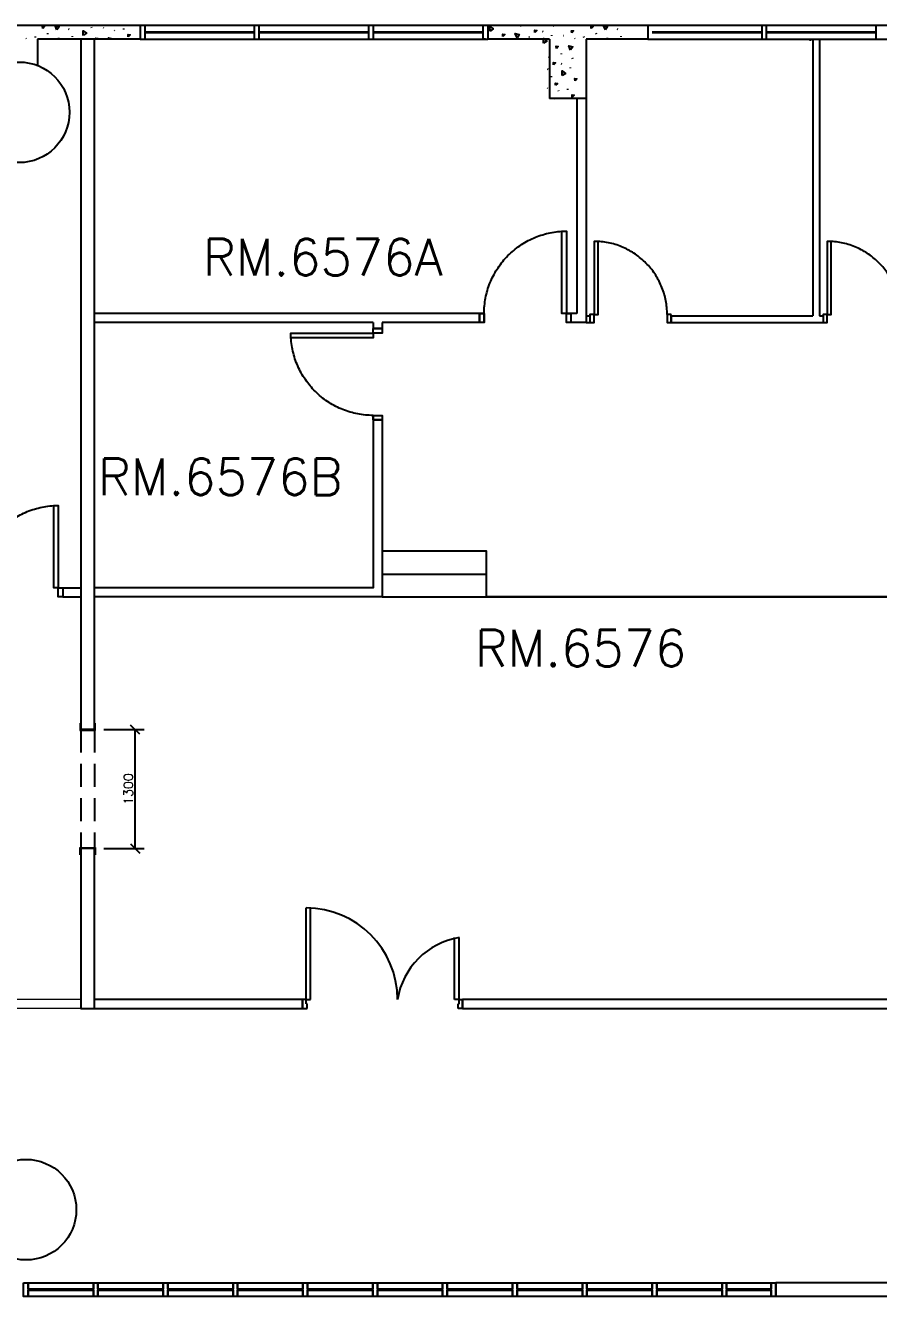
# Model space of a CAD drawing. Header units: millimetres. Extents: x -68474 to 336700, y -113450 to 53663.
# Drawn here: x 222068 to 231400, y 17850 to 31750 of the extents above; entities that cross this region are included whole.
import ezdxf

# ---------------------------------------------------------------- set-up
doc = ezdxf.new("R2010")
doc.units = ezdxf.units.MM
doc.header["$LTSCALE"] = 1000
doc.linetypes.add('S3148a$0$HIDDEN', pattern=[0.375, 0.25, -0.125])
for name, color, linetype in [('S3148a$0$-3', 7, 'Continuous'), ('S3148a$0$-6', 7, 'Continuous'), ('S3148a$0$20', 7, 'Continuous'), ('S3148a$0$23', 7, 'Continuous'), ('S3148a$0$30', 14, 'Continuous'), ('S3148a$0$6', 7, 'Continuous'), ('S3148a$0$FURNITURE', 1, 'Continuous'), ('S3148a$0$N-CON-WALL', 3, 'Continuous'), ('S3148a$0$N-DR', 7, 'Continuous'), ('S3148a$0$N-DRYWALL', 2, 'Continuous'), ('S3148a$0$N-FOLDING-PATITION', 2, 'Continuous'), ('S3148a$0$n-ht', 7, 'Continuous'), ('S3148a$0$N-WINDOW', 1, 'Continuous'), ('S3148a$0$NDWDRYWALL', 2, 'Continuous'), ('S3148a$0$ROOM-NO', 4, 'Continuous')]:
    doc.layers.add(name, color=color, linetype=linetype)
doc.layers.add('S3148a$0$DIM2', color=7, linetype='Continuous', lineweight=5)
doc.layers.add('S3148a$0$n-dryall', color=7, linetype='Continuous', lineweight=5)
doc.styles.add('S3148a$0$STANDARD', font='SIMPLEX')
doc.dimstyles.new('S3148a$0$NEW', dxfattribs={"dimscale": 50, "dimtxt": 2, "dimasz": 2, "dimexe": 2, "dimexo": 2, "dimgap": 0.5, "dimtad": 1, "dimdec": 0, "dimzin": 0, "dimdsep": 46, "dimtxsty": 'S3148a$0$STANDARD', "dimblk": 'S3148a$0$_Oblique', "dimcen": 2, "dimclrt": 2, "dimadec": 0, "dimazin": 0, "dimtfac": 1, "dimtdec": 0, "dimtofl": 0, "dimtmove": 0, "dimatfit": 1, "dimfxl": 1, "dimtolj": 1, "dimtzin": 0, "dimarcsym": 0})

# ---------------------------------------------------------------- blocks, each defined once
blk = doc.blocks.new('S3148a$0$D85')
at = {"layer": 'S3148a$0$6', "color": 7, "linetype": 'Continuous'}
for points in [[(-950, 100), (-900, 100), (-900, 1000), (-950, 1000)], [(-950, 100), (-1000, 100), (-1000, 0), (-950, 0)], [(0, 100), (-50, 100), (-50, 0), (0, 0)]]:
    blk.add_lwpolyline(points, close=True, dxfattribs=at)
blk.add_lwpolyline([(-50, 100, 0.047439), (-66, 269, 0.047417), (-114, 432, 0.047376), (-191, 583, 0.047322), (-296, 717, 0.047262), (-424, 829, 0.047206), (-571, 916, 0.04716), (-732, 973, 0.047132), (-900, 999, 0.047132)], format="xyb", dxfattribs=at)
blk = doc.blocks.new('S3148a$0$_Oblique')
at = {"color": 0, "linetype": 'ByBlock', "lineweight": -2}
blk.add_line((-0.5, -0.5), (0.5, 0.5), dxfattribs=at)
blk = doc.blocks.new('*D285')
at = {"layer": 'DEFPOINTS', "color": 0, "transparency": 16777216}
for p in [(222825, 24050), (223269, 24050), (222825, 22750)]:
    blk.add_point(p, dxfattribs=at)
at = {"layer": 'S3148a$0$DIM2', "color": 0, "lineweight": -2, "transparency": 16777216}
for p, q in [((222925, 24050), (223369, 24050)), ((223269, 22750), (223269, 24050)), ((222925, 22750), (223369, 22750))]:
    blk.add_line(p, q, dxfattribs=at)
at = {"layer": 'S3148a$0$DIM2', "color": 0, "lineweight": -2, "transparency": 16777216, "xscale": 100, "yscale": 100, "zscale": 100}
for p, rotation in [((223269, 24050), 90), ((223269, 22750), 270)]:
    blk.add_blockref('S3148a$0$_Oblique', p, dxfattribs=dict(at, rotation=rotation))
at = {"layer": 'S3148a$0$DIM2', "color": 2, "transparency": 16777216, "insert": (223194, 23400), "char_height": 100, "attachment_point": 5, "rotation": 90, "style": 'S3148a$0$STANDARD'}
blk.add_mtext('\\A1;1300', dxfattribs=at)

msp = doc.modelspace()

# ---------------------------------------------------------------- linework, layer by layer
for p, q in [((223325, 31750), (223325, 31600)), ((223325, 31750), (223325, 31600)), ((223375, 31750), (223375, 31600)), ((223375, 31750), (223375, 31600))]:
    msp.add_line(p, q)
at = {"layer": 'S3148a$0$-3', "linetype": 'Continuous'}
for p, q in [((223325, 31750), (221125, 31750)), ((223325, 31750), (223325, 31600)), ((228875, 31750), (227125, 31750)), ((227125, 31750), (227125, 31600)), ((228875, 31750), (228875, 31600)), ((223325, 31600), (222200, 31600)), ((222200, 31600), (222200, 31312.3)), ((227800, 31600), (227125, 31600)), ((227800, 31600), (227800, 30950)), ((228200, 31600), (228200, 30950)), ((228875, 31600), (228200, 31600)), ((228200, 30950), (227800, 30950)), ((231875, 18000), (230275, 18000)), ((230275, 18000), (230275, 17850)), ((230275, 18000), (230275, 17850)), ((230275, 18000), (230275, 17850)), ((230275, 18000), (230275, 17850)), ((230275, 17850), (230275, 18000)), ((231875, 17850), (230275, 17850))]:
    msp.add_line(p, q, dxfattribs=at)
for centre in [(222000, 30800), (222075, 18800)]:
    msp.add_circle(centre, 550, dxfattribs=at)
at = {"layer": 'S3148a$0$20', "linetype": 'Continuous'}
for p, q in [((222540.9, 31713.5), (222546.7, 31710.7)), ((222793.4, 31721.9), (222792.4, 31730.6)), ((222917.9, 31728.2), (222923.6, 31725.4)), ((223038.2, 31699.3), (223043, 31692.9)), ((223144.4, 31706.2), (223143.5, 31714.9)), ((227487.6, 31745.2), (227492.3, 31738.7)), ((227850.3, 31739.2), (227849.4, 31747.9)), ((228540.9, 31713.5), (228546.7, 31710.7)), ((222072.4, 31612.3), (222077.1, 31605.8)), ((222178.5, 31619.1), (222177.6, 31627.8)), ((222313.6, 31655.1), (222312.7, 31663.8)), ((222435.1, 31606.3), (222434.2, 31615)), ((222584.4, 31624.9), (222583.4, 31633.6)), ((227575.1, 31626.5), (227580.8, 31623.6)), ((227724.6, 31686.7), (227730.3, 31683.9)), ((227827.5, 31634.9), (227826.6, 31643.6)), ((227952, 31641.2), (227957.8, 31638.3)), ((228072.4, 31612.3), (228077.1, 31605.8)), ((228178.5, 31619.1), (228177.6, 31627.8)), ((228313.6, 31655.1), (228312.7, 31663.8)), ((228435.1, 31606.3), (228434.2, 31615)), ((228584.4, 31624.9), (228583.4, 31633.6)), ((230654.6, 31580.7), (230654, 31585.7)), ((227932.6, 31435.1), (227931.7, 31443.8)), ((227797.5, 31399.1), (227796.6, 31407.8)), ((227928.4, 31333.8), (227934.1, 31330.9)), ((228031.3, 31281.9), (228030.3, 31290.6)), ((228054.1, 31386.3), (228053.2, 31395)), ((227778.8, 31273.5), (227784.6, 31270.7)), ((227822.3, 31184.9), (227821.3, 31193.6)), ((227774.8, 31068.2), (227780.5, 31065.4)), ((227895.1, 31039.3), (227899.9, 31032.9)), ((228001.3, 31046.2), (228000.3, 31054.9))]:
    msp.add_line(p, q, dxfattribs=at)
for points in [[(222257.3, 31717.5), (222255.4, 31742), (222277.5, 31739.3), (222257.3, 31717.5)], [(222411.8, 31701.2), (222392.5, 31748.6), (222436.5, 31736.1), (222412.4, 31701.8)], [(222701.5, 31641.2), (222699.6, 31692.4), (222736.7, 31665.6), (222702.3, 31641.7)], [(227150.8, 31687.1), (227149, 31738.3), (227186, 31711.5), (227151.6, 31687.5)], [(227641.9, 31672.2), (227640, 31696.8), (227662, 31694.1), (227641.9, 31672.2)], [(228044.3, 31667.8), (228042.5, 31692.3), (228064.5, 31689.7), (228044.3, 31667.8)], [(228257.3, 31717.5), (228255.4, 31742), (228277.5, 31739.3), (228257.3, 31717.5)], [(228411.8, 31701.2), (228392.5, 31748.6), (228436.5, 31736.1), (228412.4, 31701.8)], [(222841, 31600), (222840.3, 31609.1), (222862.3, 31606.4), (222856.4, 31600)], [(222983.7, 31600), (222977.3, 31615.7), (223021.3, 31603.2), (223019.1, 31600)], [(223192.6, 31626.3), (223190.7, 31650.9), (223212.7, 31648.2), (223192.6, 31626.3)], [(227077, 31600), (227076.6, 31605.3), (227098.6, 31602.6), (227096.2, 31600)], [(227291.5, 31630.4), (227289.6, 31654.9), (227311.6, 31652.3), (227291.5, 31630.4)], [(227445.9, 31614.1), (227426.6, 31661.6), (227470.6, 31649), (227446.5, 31614.8)], [(227735.7, 31554.2), (227733.8, 31605.4), (227770.8, 31578.6), (227736.4, 31554.6)], [(227876.3, 31497.5), (227874.4, 31522), (227896.4, 31519.3), (227876.3, 31497.5)], [(228030.7, 31481.2), (228011.5, 31528.6), (228055.4, 31516.1), (228031.3, 31481.8)], [(227845.6, 31319.3), (227843.8, 31343.8), (227865.8, 31341.2), (227845.6, 31319.3)], [(227939.4, 31201.2), (227937.5, 31252.4), (227974.6, 31225.6), (227940.2, 31201.7)], [(228080, 31144.5), (228078.2, 31169.1), (228100.2, 31166.4), (228080, 31144.5)], [(227867, 31094.9), (227865.2, 31119.4), (227887.2, 31116.7), (227867, 31094.9)], [(227836.5, 30950), (227834.2, 30955.7), (227854.2, 30950)], [(228049.4, 30966.3), (228047.5, 30990.9), (228069.6, 30988.2), (228049.4, 30966.3)]]:
    msp.add_lwpolyline(points, dxfattribs=at)
at = {"layer": 'S3148a$0$23', "linetype": 'Continuous'}
for p, q in [((230225, 31750), (229301.4, 31750)), ((229301.4, 31600), (230225, 31600)), ((230275, 17850), (230275, 18000))]:
    msp.add_line(p, q, dxfattribs=at)
for points in [[(222047.3, 18000), (222097.3, 18000), (222097.3, 17850), (222047.3, 17850)], [(222097.3, 18000), (222811.4, 18000), (222811.4, 17930), (222097.3, 17930)], [(222811.4, 18000), (222861.4, 18000), (222861.4, 17850), (222811.4, 17850)], [(222861.4, 18000), (223575.5, 18000), (223575.5, 17930), (222861.4, 17930)], [(223575.5, 18000), (223625.5, 18000), (223625.5, 17850), (223575.5, 17850)], [(223625.5, 18000), (224339.6, 18000), (224339.6, 17930), (223625.5, 17930)], [(224339.6, 18000), (224389.6, 18000), (224389.6, 17850), (224339.6, 17850)], [(224389.6, 18000), (225103.7, 18000), (225103.7, 17930), (224389.6, 17930)], [(225103.7, 18000), (225153.7, 18000), (225153.7, 17850), (225103.7, 17850)], [(225153.7, 18000), (225867.8, 18000), (225867.8, 17930), (225153.7, 17930)], [(225867.8, 18000), (225917.8, 18000), (225917.8, 17850), (225867.8, 17850)], [(225917.8, 18000), (226631.9, 18000), (226631.9, 17930), (225917.8, 17930)], [(226631.9, 18000), (226681.9, 18000), (226681.9, 17850), (226631.9, 17850)], [(226681.9, 18000), (227396, 18000), (227396, 17930), (226681.9, 17930)], [(227396, 18000), (227446, 18000), (227446, 17850), (227396, 17850)], [(227446, 18000), (228160.1, 18000), (228160.1, 17930), (227446, 17930)], [(228160.1, 18000), (228210.1, 18000), (228210.1, 17850), (228160.1, 17850)], [(228210.1, 18000), (228924.2, 18000), (228924.2, 17930), (228210.1, 17930)], [(228924.2, 18000), (228974.2, 18000), (228974.2, 17850), (228924.2, 17850)], [(228974.2, 18000), (229688.3, 18000), (229688.3, 17930), (228974.2, 17930)], [(229688.3, 18000), (229738.3, 18000), (229738.3, 17850), (229688.3, 17850)], [(229738.3, 18000), (230224.4, 18000), (230224.4, 17930), (229738.3, 17930)], [(230224.4, 18000), (230274.4, 18000), (230274.4, 17850), (230224.4, 17850)], [(222097.3, 17920), (222811.4, 17920), (222811.4, 17850), (222097.3, 17850)], [(222861.4, 17920), (223575.5, 17920), (223575.5, 17850), (222861.4, 17850)], [(223625.5, 17920), (224339.6, 17920), (224339.6, 17850), (223625.5, 17850)], [(224389.6, 17920), (225103.7, 17920), (225103.7, 17850), (224389.6, 17850)], [(225153.7, 17920), (225867.8, 17920), (225867.8, 17850), (225153.7, 17850)], [(225917.8, 17920), (226631.9, 17920), (226631.9, 17850), (225917.8, 17850)], [(226681.9, 17920), (227396, 17920), (227396, 17850), (226681.9, 17850)], [(227446, 17920), (228160.1, 17920), (228160.1, 17850), (227446, 17850)], [(228210.1, 17920), (228924.2, 17920), (228924.2, 17850), (228210.1, 17850)], [(228974.2, 17920), (229688.3, 17920), (229688.3, 17850), (228974.2, 17850)], [(229738.3, 17920), (230224.4, 17920), (230224.4, 17850), (229738.3, 17850)]]:
    msp.add_lwpolyline(points, close=True, dxfattribs=at)
at = {"layer": 'S3148a$0$30'}
for p, q in [((225138, 21099.9), (225138, 22099.9)), ((225188, 21099.9), (225188, 22099.9)), ((226763, 21099.9), (226763, 21774.9)), ((226813, 21099.9), (226813, 21774.9)), ((225100.5, 21099.9), (225100.5, 20999.9)), ((225138, 21099.9), (225100.5, 21099.9)), ((225100.5, 20999.9), (225150.5, 20999.9)), ((225138, 21049.9), (225138, 21099.9)), ((225138, 21099.9), (225188, 21099.9)), ((225150.5, 21049.9), (225138, 21049.9)), ((225150.5, 20999.9), (225150.5, 21049.9)), ((226813, 21099.9), (226763, 21099.9)), ((226800.5, 21049.9), (226813, 21049.9)), ((226800.5, 20999.9), (226800.5, 21049.9)), ((226850.5, 20999.9), (226800.5, 20999.9)), ((226813, 21099.9), (226850.5, 21099.9)), ((226813, 21049.9), (226813, 21099.9))]:
    msp.add_line(p, q, dxfattribs=at)
for centre, radius, start, end in [((225138, 21099.9), 1000, 0, 90), ((226944.9, 20968), 817.6, 99.28564, 170.71436)]:
    msp.add_arc(centre, radius, start, end, dxfattribs=at)
at = {"layer": 'S3148a$0$DIM2'}
for points in [[(222665, 24119), (222665, 24040), (222835, 24040), (222835, 24119)], [(222675, 24119), (222675, 24050), (222825, 24050), (222825, 24119)], [(222665, 22680.9), (222665, 22759.9), (222835, 22759.9), (222835, 22680.9)], [(222675, 22680.9), (222675, 22749.9), (222825, 22749.9), (222825, 22680.9)]]:
    msp.add_lwpolyline(points, dxfattribs=at)
at = {"layer": 'S3148a$0$FURNITURE'}
for p, q in [((225972, 25750), (227112, 25750)), ((225972, 25500), (233212, 25500))]:
    msp.add_line(p, q, dxfattribs=at)
msp.add_lwpolyline([(233212, 25500), (227112, 25500), (227112, 26000), (225972, 26000)], dxfattribs=at)
at = {"layer": 'S3148a$0$N-CON-WALL', "linetype": 'Continuous'}
for points in [[(222675, 31600), (222675, 24040)], [(222825, 24040), (222825, 31600)], [(222675, 22759.9), (222675, 20999.9), (222825, 20999.9), (222825, 22759.9)]]:
    msp.add_lwpolyline(points, dxfattribs=at)
at = {"layer": 'S3148a$0$n-dryall'}
for p, q in [((222675, 25600), (222477.5, 25600)), ((222477.5, 25600), (222477.5, 25500)), ((222675, 25500), (222477.5, 25500)), ((222675, 21099.9), (213425, 21099.9)), ((222675, 20999.9), (213425, 20999.9))]:
    msp.add_line(p, q, dxfattribs=at)
at = {"layer": 'S3148a$0$N-DRYWALL', "color": 1, "linetype": 'S3148a$0$HIDDEN'}
for p, q in [((222675, 24050), (222675, 22749.9)), ((222825, 24050), (222825, 22749.9))]:
    msp.add_line(p, q, dxfattribs=at)
at = {"layer": 'S3148a$0$N-FOLDING-PATITION', "linetype": 'Continuous'}
for p, q in [((230679.5, 31600), (230679.5, 28575)), ((230754.5, 31600), (230754.5, 28575)), ((228100, 30950), (228100, 28600)), ((228200, 30950), (228200, 28500)), ((228200, 28575), (228239.7, 28575)), ((228200, 28500), (228243, 28500)), ((228203.3, 28575), (228243, 28575)), ((228243, 28575), (228243, 28500)), ((229131.9, 28575), (230679.5, 28575)), ((229131.9, 28500), (230794.2, 28500)), ((230754.5, 28575), (230794.2, 28575))]:
    msp.add_line(p, q, dxfattribs=at)
at = {"layer": 'S3148a$0$N-FOLDING-PATITION'}
for p, q in [((227085.5, 28600), (222825, 28600)), ((225872, 28500), (222825, 28500)), ((225872, 28500), (225872, 28435.5)), ((227085.5, 28500), (225972, 28500)), ((227035.5, 28600), (227035.5, 28500)), ((227085.5, 28500), (227085.5, 28600)), ((228100, 28600), (227985.5, 28600)), ((227985.5, 28500), (227985.5, 28600)), ((228200, 28500), (227985.5, 28500)), ((228035.5, 28600), (228035.5, 28500)), ((229131.9, 28575), (229131.9, 28500)), ((230794.2, 28575), (230794.2, 28500)), ((225872, 27435.5), (225972, 27435.5))]:
    msp.add_line(p, q, dxfattribs=at)
for points in [[(225972, 28500), (225972, 28435.5), (225872, 28435.5)], [(225872, 27485.5), (225872, 25600), (222825, 25600)], [(225972, 27485.5), (225972, 25500), (222825, 25500)], [(226850.5, 20999.9), (233362, 20999.9), (233362, 21300), (233212, 21300), (233212, 21099.9), (226850.5, 21099.9), (226850.5, 20999.9), (226850.5, 21099.9)], [(222825, 20999.9), (225100.5, 20999.9), (225100.5, 21099.9), (222825, 21099.9)]]:
    msp.add_lwpolyline(points, dxfattribs=at)
at = {"layer": 'S3148a$0$n-ht', "color": 100}
for p, q in [((222477.5, 25600), (222675, 25600)), ((222477.5, 25500), (222675, 25500))]:
    msp.add_line(p, q, dxfattribs=at)
at = {"layer": 'S3148a$0$N-WINDOW', "linetype": 'Continuous'}
for p, q in [((227125, 31750), (223325, 31750)), ((224575, 31600), (224575, 31750)), ((224625, 31600), (224625, 31750)), ((225825, 31600), (225825, 31750)), ((225875, 31600), (225875, 31750)), ((227075, 31600), (227075, 31750)), ((232675, 31750), (228875, 31750)), ((230125, 31600), (230125, 31750)), ((230175, 31600), (230175, 31750)), ((231375, 31600), (231375, 31750)), ((223325, 31600), (227125, 31600)), ((223375, 31680), (224575, 31680)), ((224575, 31670), (223375, 31670)), ((224625, 31680), (225825, 31680)), ((225825, 31670), (224625, 31670)), ((225875, 31680), (227075, 31680)), ((227075, 31670), (225875, 31670)), ((228875, 31600), (232675, 31600)), ((228925, 31680), (230125, 31680)), ((230125, 31670), (228925, 31670)), ((230175, 31680), (231375, 31680)), ((231375, 31670), (230175, 31670))]:
    msp.add_line(p, q, dxfattribs=at)
at = {"layer": 'S3148a$0$NDWDRYWALL', "color": 100}
for points in [[(222825, 24050), (222675, 24050)], [(222825, 22749.9), (222675, 22749.9)], [(222825, 22749.9), (222675, 22749.9)]]:
    msp.add_lwpolyline(points, dxfattribs=at)

# ---------------------------------------------------------------- block references
at = {"layer": 'S3148a$0$-6', "linetype": 'Continuous', "yscale": -1}
for p, rotation in [((227035.5, 28500), 180), ((225972, 27435.5), 270)]:
    msp.add_blockref('S3148a$0$D85', p, dxfattribs=dict(at, rotation=rotation))
at = {"layer": 'S3148a$0$-6', "linetype": 'Continuous', "xscale": -0.8888888888888888, "yscale": -0.8888888888888888, "zscale": 0.8888888888888888, "rotation": 180}
for p in [(229131.9, 28500), (231683.1, 28500)]:
    msp.add_blockref('S3148a$0$D85', p, dxfattribs=at)
at = {"layer": 'S3148a$0$N-DR', "linetype": 'Continuous', "yscale": -1, "rotation": 180}
msp.add_blockref('S3148a$0$D85', (221477.5, 25500), dxfattribs=at)

# ---------------------------------------------------------------- texts
at = {"layer": 'S3148a$0$ROOM-NO', "style": 'S3148a$0$STANDARD'}
for s, p in [('RM.6576A', (224011.2, 29014.7)), ('RM.6576B', (222862.8, 26614.4)), ('RM.6576', (226983.3, 24740.8))]:
    msp.add_text(s, height=400, dxfattribs=at).set_placement(p)

# ---------------------------------------------------------------- dimensions: what is measured, and where the dimension line sits
at = {"layer": 'S3148a$0$DIM2'}
dim = msp.add_linear_dim(base=(223268.6, 24050), p1=(222825, 22749.9), p2=(222825, 24050), angle=90, dimstyle='S3148a$0$NEW', dxfattribs=at)
dim.commit()
dim.dimension.update_dxf_attribs({"geometry": '*D285', "text_midpoint": (223193.6, 23400)})

doc.saveas('drawing.dxf')
